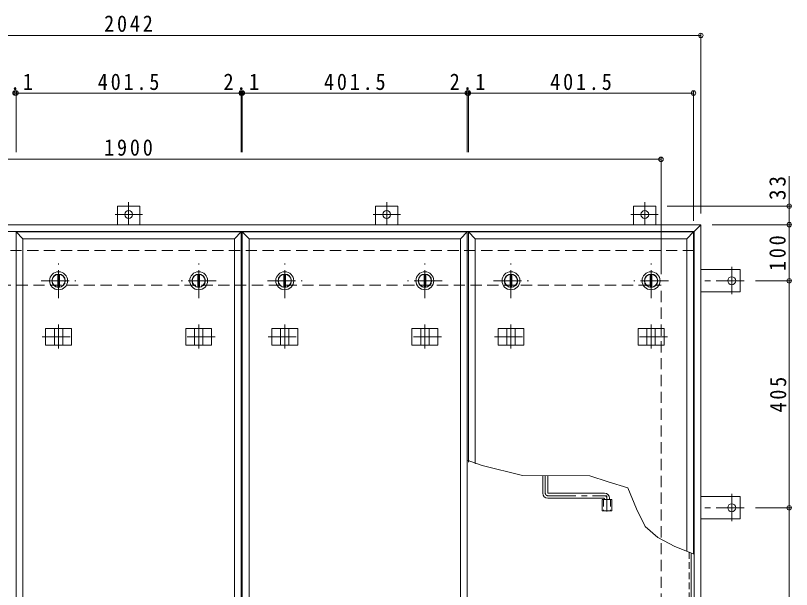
# Model space of a CAD drawing. Units: millimetres at full size, sheet at 1:10. Extents: x -2660 to 2777, y -1962 to 1732.
# Drawn here: x -1507 to -122, y 591 to 1615 of the extents above; entities that cross this region are included whole.
import ezdxf

# ---------------------------------------------------------------- set-up
doc = ezdxf.new("R2010")
doc.units = ezdxf.units.MM
doc.header["$LTSCALE"] = 10
doc.header["$PDMODE"] = 32
doc.header["$PDSIZE"] = 8
for name, pattern in [('CHAIN1', [8, 5, -1, 1, -1]), ('DASHED1', [1.8, 1.2, -0.6]), ('DASHED2', [3, 2, -1])]:
    doc.linetypes.add(name, pattern=pattern)
for name, color, linetype, lineweight in [('0-1_躯体', 2, 'Continuous', 9), ('0-2_仕上', 3, 'Continuous', 9), ('0-3_建具', 4, 'Continuous', 9), ('0-5_寸法', 7, 'DASHED1', 9), ('0-6_ハッチ', 6, 'Continuous', 9), ('0-A', 3, 'CHAIN1', 9), ('0-C', 2, 'Continuous', 9), ('0-E', 3, 'Continuous', 9), ('0-F', 7, 'Continuous', 9)]:
    doc.layers.add(name, color=color, linetype=linetype, lineweight=lineweight)
doc.styles.add('ＭＳ ゴシック', font='')
doc.styles.get('ＭＳ ゴシック').set_extended_font_data('MS Gothic')

msp = doc.modelspace()

# ---------------------------------------------------------------- linework, layer by layer
at = {"layer": '0-1_躯体', "linetype": 'DASHED2'}
for p, q in [((-295.89, 1195.44), (-2313.89, 1195.44)), ((-2254.89, 1133.44), (-354.89, 1133.44)), ((-354.89, -66.56), (-354.89, 1133.44))]:
    msp.add_line(p, q, dxfattribs=at)
at = {"layer": '0-1_躯体', "linetype": 'CHAIN1'}
for p, q in [((-1179.89, 1110.44), (-1179.89, 1172.44)), ((-776.27, 1110.44), (-776.27, 1172.44)), ((-372.64, 1110.44), (-372.64, 1172.44)), ((-1148.89, 1141.44), (-1210.89, 1141.44)), ((-745.27, 1141.44), (-807.27, 1141.44)), ((-341.64, 1141.44), (-403.64, 1141.44))]:
    msp.add_line(p, q, dxfattribs=at)
at = {"layer": '0-1_躯体'}
for p, q in [((-1181.39, 1152.84), (-1181.39, 1130.04)), ((-1178.39, 1152.84), (-1178.39, 1130.04)), ((-777.77, 1152.84), (-777.77, 1130.04)), ((-774.77, 1152.84), (-774.77, 1130.04)), ((-374.14, 1152.84), (-374.14, 1130.04)), ((-371.14, 1152.84), (-371.14, 1130.04))]:
    msp.add_line(p, q, dxfattribs=at)
for centre, radius in [((-1179.89, 1141.44), 16), ((-1179.89, 1141.44), 12), ((-1179.89, 1141.44), 11.5), ((-776.27, 1141.44), 16), ((-776.27, 1141.44), 12), ((-776.27, 1141.44), 11.5), ((-372.64, 1141.44), 16), ((-372.64, 1141.44), 12), ((-372.64, 1141.44), 11.5)]:
    msp.add_circle(centre, radius, dxfattribs=at)
at = {"layer": '0-2_仕上'}
for p, q in [((-1505.64, 1228.44), (-1493.64, 1216.44)), ((-1505.64, 1228.44), (-1104.14, 1228.44)), ((-1505.64, -161.56), (-1505.64, 1228.44)), ((-1116.14, 1216.44), (-1104.14, 1228.44)), ((-1104.14, 1228.44), (-1104.14, -161.56)), ((-1102.02, 1228.44), (-1090.02, 1216.44)), ((-1102.02, 1228.44), (-700.52, 1228.44)), ((-1102.02, -161.56), (-1102.02, 1228.44)), ((-712.52, 1216.44), (-700.52, 1228.44)), ((-700.52, 1228.44), (-700.52, -161.56)), ((-698.39, 1228.44), (-686.39, 1216.44)), ((-698.39, 1228.44), (-296.89, 1228.44)), ((-698.39, 817.66), (-698.39, 1228.44)), ((-308.89, 1216.44), (-296.89, 1228.44)), ((-296.89, 1228.44), (-296.89, 654.21)), ((-1493.64, 1216.44), (-1116.14, 1216.44)), ((-1493.64, -149.56), (-1493.64, 1216.44)), ((-1116.14, 1216.44), (-1116.14, -149.56)), ((-1090.02, 1216.44), (-712.52, 1216.44)), ((-1090.02, -149.56), (-1090.02, 1216.44)), ((-712.52, 1216.44), (-712.52, -149.56)), ((-686.39, 1216.44), (-308.89, 1216.44)), ((-686.39, 814.71), (-686.39, 1216.44)), ((-308.89, 1216.44), (-308.89, 658.86)), ((-460.04, 750.94), (-460.04, 730.94)), ((-460.04, 750.94), (-442.74, 750.94)), ((-442.74, 750.94), (-442.74, 730.94)), ((-460.04, 730.94), (-442.74, 730.94))]:
    msp.add_line(p, q, dxfattribs=at)
at = {"layer": '0-2_仕上', "linetype": 'DASHED1'}
for p, q in [((-457.74, 750.94), (-457.74, 730.94)), ((-445.04, 750.94), (-445.04, 730.94))]:
    msp.add_line(p, q, dxfattribs=at)
at = {"layer": '0-3_建具', "color": 2}
for p, q in [((-283.89, 1241.44), (-2325.89, 1241.44)), ((-283.89, 1241.44), (-295.89, 1229.44)), ((-283.89, -174.56), (-283.89, 1241.44)), ((-295.89, 1229.44), (-2313.89, 1229.44)), ((-295.89, -162.56), (-295.89, 1229.44))]:
    msp.add_line(p, q, dxfattribs=at)
at = {"layer": '0-3_建具'}
for p, q in [((-1452.98, 1056.44), (-1452.98, 1026.44)), ((-1452.98, 1056.44), (-1406.81, 1056.44)), ((-1437.39, 1056.44), (-1437.39, 1026.44)), ((-1422.39, 1056.44), (-1422.39, 1026.44)), ((-1406.81, 1056.44), (-1406.81, 1026.44)), ((-1156.81, 1056.44), (-1202.98, 1056.44)), ((-1202.98, 1056.44), (-1202.98, 1026.44)), ((-1187.39, 1056.44), (-1187.39, 1026.44)), ((-1172.39, 1056.44), (-1172.39, 1026.44)), ((-1156.81, 1056.44), (-1156.81, 1026.44)), ((-1049.36, 1056.44), (-1049.36, 1026.44)), ((-1049.36, 1056.44), (-1003.18, 1056.44)), ((-1033.77, 1056.44), (-1033.77, 1026.44)), ((-1018.77, 1056.44), (-1018.77, 1026.44)), ((-1003.18, 1056.44), (-1003.18, 1026.44)), ((-753.18, 1056.44), (-799.36, 1056.44)), ((-799.36, 1056.44), (-799.36, 1026.44)), ((-783.77, 1056.44), (-783.77, 1026.44)), ((-768.77, 1056.44), (-768.77, 1026.44)), ((-753.18, 1056.44), (-753.18, 1026.44)), ((-645.73, 1056.44), (-645.73, 1026.44)), ((-645.73, 1056.44), (-599.56, 1056.44)), ((-630.14, 1056.44), (-630.14, 1026.44)), ((-615.14, 1056.44), (-615.14, 1026.44)), ((-599.56, 1056.44), (-599.56, 1026.44)), ((-349.56, 1056.44), (-395.73, 1056.44)), ((-395.73, 1056.44), (-395.73, 1026.44)), ((-380.14, 1056.44), (-380.14, 1026.44)), ((-365.14, 1056.44), (-365.14, 1026.44)), ((-349.56, 1056.44), (-349.56, 1026.44)), ((-1452.98, 1026.44), (-1406.81, 1026.44)), ((-1156.81, 1026.44), (-1202.98, 1026.44)), ((-1049.36, 1026.44), (-1003.18, 1026.44)), ((-753.18, 1026.44), (-799.36, 1026.44)), ((-645.73, 1026.44), (-599.56, 1026.44)), ((-349.56, 1026.44), (-395.73, 1026.44))]:
    msp.add_line(p, q, dxfattribs=at)
at = {"layer": '0-3_建具', "linetype": 'CHAIN1'}
for p, q in [((-1429.89, 1063.56), (-1429.89, 1020.32)), ((-1179.89, 1063.56), (-1179.89, 1020.32)), ((-1026.27, 1063.56), (-1026.27, 1020.32)), ((-776.27, 1063.56), (-776.27, 1020.32)), ((-622.64, 1063.56), (-622.64, 1020.32)), ((-372.64, 1063.56), (-372.64, 1020.32)), ((-1459.3, 1041.44), (-1400.48, 1041.44)), ((-1150.48, 1041.44), (-1209.3, 1041.44)), ((-1055.68, 1041.44), (-996.86, 1041.44)), ((-746.86, 1041.44), (-805.68, 1041.44)), ((-652.05, 1041.44), (-593.23, 1041.44)), ((-343.23, 1041.44), (-402.05, 1041.44))]:
    msp.add_line(p, q, dxfattribs=at)
at = {"layer": '0-5_寸法', "linetype": 'Continuous'}
msp.add_lwpolyline([(-295.89, 653.82), (-330.44, 667.2), (-360.67, 683.62), (-383.24, 702.86), (-398.59, 734.31), (-414.41, 771.77), (-449.37, 782.46), (-481.93, 793.26), (-602.08, 793.98), (-674, 811.66), (-700.52, 821.23)], dxfattribs=at)
at = {"layer": '0-6_ハッチ'}
for p, q in [((-565.89, 793.76), (-565.89, 762.44)), ((-556.89, 793.71), (-556.89, 763.44)), ((-555.89, 762.44), (-455.89, 762.44)), ((-456.89, 753.44), (-556.89, 753.44)), ((-455.89, 752.44), (-455.89, 750.94)), ((-446.89, 753.44), (-446.89, 750.94))]:
    msp.add_line(p, q, dxfattribs=at)
at = {"layer": '0-6_ハッチ', "linetype": 'CHAIN1'}
for p, q in [((-561.39, 793.74), (-561.39, 762.45)), ((-556.88, 757.94), (-451.39, 757.94)), ((-451.39, 729.56), (-451.39, 757.94))]:
    msp.add_line(p, q, dxfattribs=at)
at = {"layer": '0-6_ハッチ'}
for centre, radius, start, end in [((-556.89, 762.44), 9, 180, 270), ((-555.89, 763.44), 1, 180, 270), ((-455.89, 753.44), 9, 0, 90), ((-456.89, 752.44), 1, 0, 90)]:
    msp.add_arc(centre, radius, start, end, dxfattribs=at)
at = {"layer": '0-6_ハッチ', "linetype": 'CHAIN1'}
for centre, radius, start, end in [((-556.88, 762.45), 4.51, 180, 270), ((-455.89, 753.44), 4.5, 360, 89.70431)]:
    msp.add_arc(centre, radius, start, end, dxfattribs=at)
at = {"layer": '0-A', "linetype": 'DASHED1'}
msp.add_line((-304.59, 657.19), (-304.59, -116.86), dxfattribs=at)
at = {"layer": '0-A', "linetype": 'Continuous'}
msp.add_line((-301.39, -120.06), (-301.39, 655.95), dxfattribs=at)
at = {"layer": '0-C', "linetype": 'CHAIN1'}
for p, q in [((-1429.89, 1110.44), (-1429.89, 1172.44)), ((-1026.27, 1110.44), (-1026.27, 1172.44)), ((-622.64, 1110.44), (-622.64, 1172.44)), ((-1460.89, 1141.44), (-1398.89, 1141.44)), ((-1057.27, 1141.44), (-995.27, 1141.44)), ((-653.64, 1141.44), (-591.64, 1141.44))]:
    msp.add_line(p, q, dxfattribs=at)
at = {"layer": '0-C'}
for p, q in [((-1431.39, 1152.84), (-1431.39, 1130.04)), ((-1428.39, 1152.84), (-1428.39, 1130.04)), ((-1027.77, 1152.84), (-1027.77, 1130.04)), ((-1024.77, 1152.84), (-1024.77, 1130.04)), ((-624.14, 1152.84), (-624.14, 1130.04)), ((-621.14, 1152.84), (-621.14, 1130.04))]:
    msp.add_line(p, q, dxfattribs=at)
for centre, radius in [((-1429.89, 1141.44), 16), ((-1429.89, 1141.44), 12), ((-1429.89, 1141.44), 11.5), ((-1026.27, 1141.44), 16), ((-1026.27, 1141.44), 12), ((-1026.27, 1141.44), 11.5), ((-622.64, 1141.44), 16), ((-622.64, 1141.44), 12), ((-622.64, 1141.44), 11.5)]:
    msp.add_circle(centre, radius, dxfattribs=at)
at = {"layer": '0-E'}
for p, q in [((-1324.89, 1241.44), (-1324.89, 1274.64)), ((-1284.89, 1274.64), (-1324.89, 1274.64)), ((-1284.89, 1241.44), (-1284.89, 1274.64)), ((-864.39, 1241.44), (-864.39, 1274.64)), ((-824.39, 1274.64), (-864.39, 1274.64)), ((-824.39, 1241.44), (-824.39, 1274.64)), ((-403.89, 1274.64), (-363.89, 1274.64)), ((-403.89, 1241.44), (-403.89, 1274.64)), ((-363.89, 1241.44), (-363.89, 1274.64)), ((-283.89, 1161.44), (-213.69, 1161.44)), ((-213.69, 1161.44), (-213.69, 1121.44)), ((-283.89, 1121.44), (-213.69, 1121.44)), ((-283.89, 756.44), (-213.69, 756.44)), ((-213.69, 756.44), (-213.69, 716.44)), ((-283.89, 716.44), (-213.69, 716.44))]:
    msp.add_line(p, q, dxfattribs=at)
at = {"layer": '0-E', "linetype": 'CHAIN1'}
for p, q in [((-1304.89, 1281.8), (-1304.89, 1241.64)), ((-844.39, 1281.8), (-844.39, 1241.64)), ((-383.89, 1281.8), (-383.89, 1241.64)), ((-1280.05, 1259.64), (-1328.94, 1259.64)), ((-819.55, 1259.64), (-868.44, 1259.64)), ((-408.73, 1259.64), (-359.85, 1259.64)), ((-228.69, 1166.28), (-228.69, 1117.39)), ((-206.53, 1141.44), (-283.89, 1141.44)), ((-228.69, 761.28), (-228.69, 712.39)), ((-206.53, 736.44), (-283.89, 736.44))]:
    msp.add_line(p, q, dxfattribs=at)
at = {"layer": '0-E'}
for centre in [(-1304.89, 1259.64), (-844.39, 1259.64), (-383.89, 1259.64), (-228.69, 1141.44), (-228.69, 736.44)]:
    msp.add_circle(centre, 7, dxfattribs=at)
at = {"layer": '0-F'}
for p, q in [((-2325.89, 1579.15), (-283.89, 1579.15)), ((-283.89, 1582.15), (-283.89, 1261.44)), ((-1507.77, 1476.36), (-1505.64, 1476.36)), ((-1505.64, 1479.36), (-1505.64, 1370.68)), ((-1505.64, 1476.36), (-1104.14, 1476.36)), ((-1104.14, 1479.36), (-1104.14, 1370.68)), ((-1104.14, 1476.36), (-1102.02, 1476.36)), ((-1102.02, 1479.36), (-1102.02, 1370.68)), ((-1102.02, 1476.36), (-700.52, 1476.36)), ((-700.52, 1479.36), (-700.52, 1370.68)), ((-700.52, 1476.36), (-698.39, 1476.36)), ((-698.39, 1479.36), (-698.39, 1370.68)), ((-698.39, 1476.36), (-296.89, 1476.36)), ((-296.89, 1479.36), (-296.89, 1248.44)), ((-2254.89, 1358.16), (-354.89, 1358.16)), ((-354.89, 1361.16), (-354.89, 1153.44)), ((-126.12, 1274.64), (-126.12, 1327.8)), ((-123.12, 1274.64), (-343.89, 1274.64)), ((-126.12, 1241.44), (-126.12, 1274.64)), ((-123.12, 1241.44), (-263.89, 1241.44)), ((-126.12, 1241.44), (-126.12, 1141.44)), ((-123.12, 1141.44), (-186.53, 1141.44)), ((-126.12, 736.44), (-126.12, 1141.44)), ((-123.12, 736.44), (-186.53, 736.44)), ((-126.12, 330.44), (-126.12, 736.44))]:
    msp.add_line(p, q, dxfattribs=at)
for p in [(-283.89, 1579.15), (-1507.77, 1476.36), (-1505.64, 1476.36), (-1104.14, 1476.36), (-1102.02, 1476.36), (-700.52, 1476.36), (-698.39, 1476.36), (-296.89, 1476.36), (-354.89, 1358.16), (-126.12, 1274.64), (-126.12, 1241.44), (-126.12, 1141.44), (-126.12, 736.44)]:
    msp.add_point(p, dxfattribs=at)

# ---------------------------------------------------------------- texts
at = {"layer": '0-F', "color": 2, "char_height": 29.33, "attachment_point": 7, "style": 'ＭＳ ゴシック'}
for s, insert in [('\\T1.28;\\W0.9;2042', (-1348.64, 1585.15)), ('\\T1.27;\\W0.9;2.1', (-1539.21, 1481.36)), ('\\T1.28;\\W0.9;401.5', (-1359.89, 1481.36)), ('\\T1.27;\\W0.9;2.1', (-1135.58, 1481.36)), ('\\T1.28;\\W0.9;401.5', (-956.27, 1481.36)), ('\\T1.27;\\W0.9;2.1', (-731.96, 1481.36)), ('\\T1.28;\\W0.9;401.5', (-552.64, 1481.36)), ('\\T1.28;\\W0.9;1900', (-1348.64, 1364.16))]:
    msp.add_mtext(s, dxfattribs=dict(at, insert=insert))
at = {"layer": '0-F', "color": 2, "char_height": 29.33, "attachment_point": 7, "rotation": 90, "style": 'ＭＳ ゴシック'}
for s, insert in [('\\T1.27;\\W0.95;33', (-132.12, 1285.3)), ('\\T1.27;\\W0.9;100', (-132.12, 1158.94)), ('\\T1.27;\\W0.9;405', (-131.12, 906.44))]:
    msp.add_mtext(s, dxfattribs=dict(at, insert=insert))

doc.saveas('drawing.dxf')
